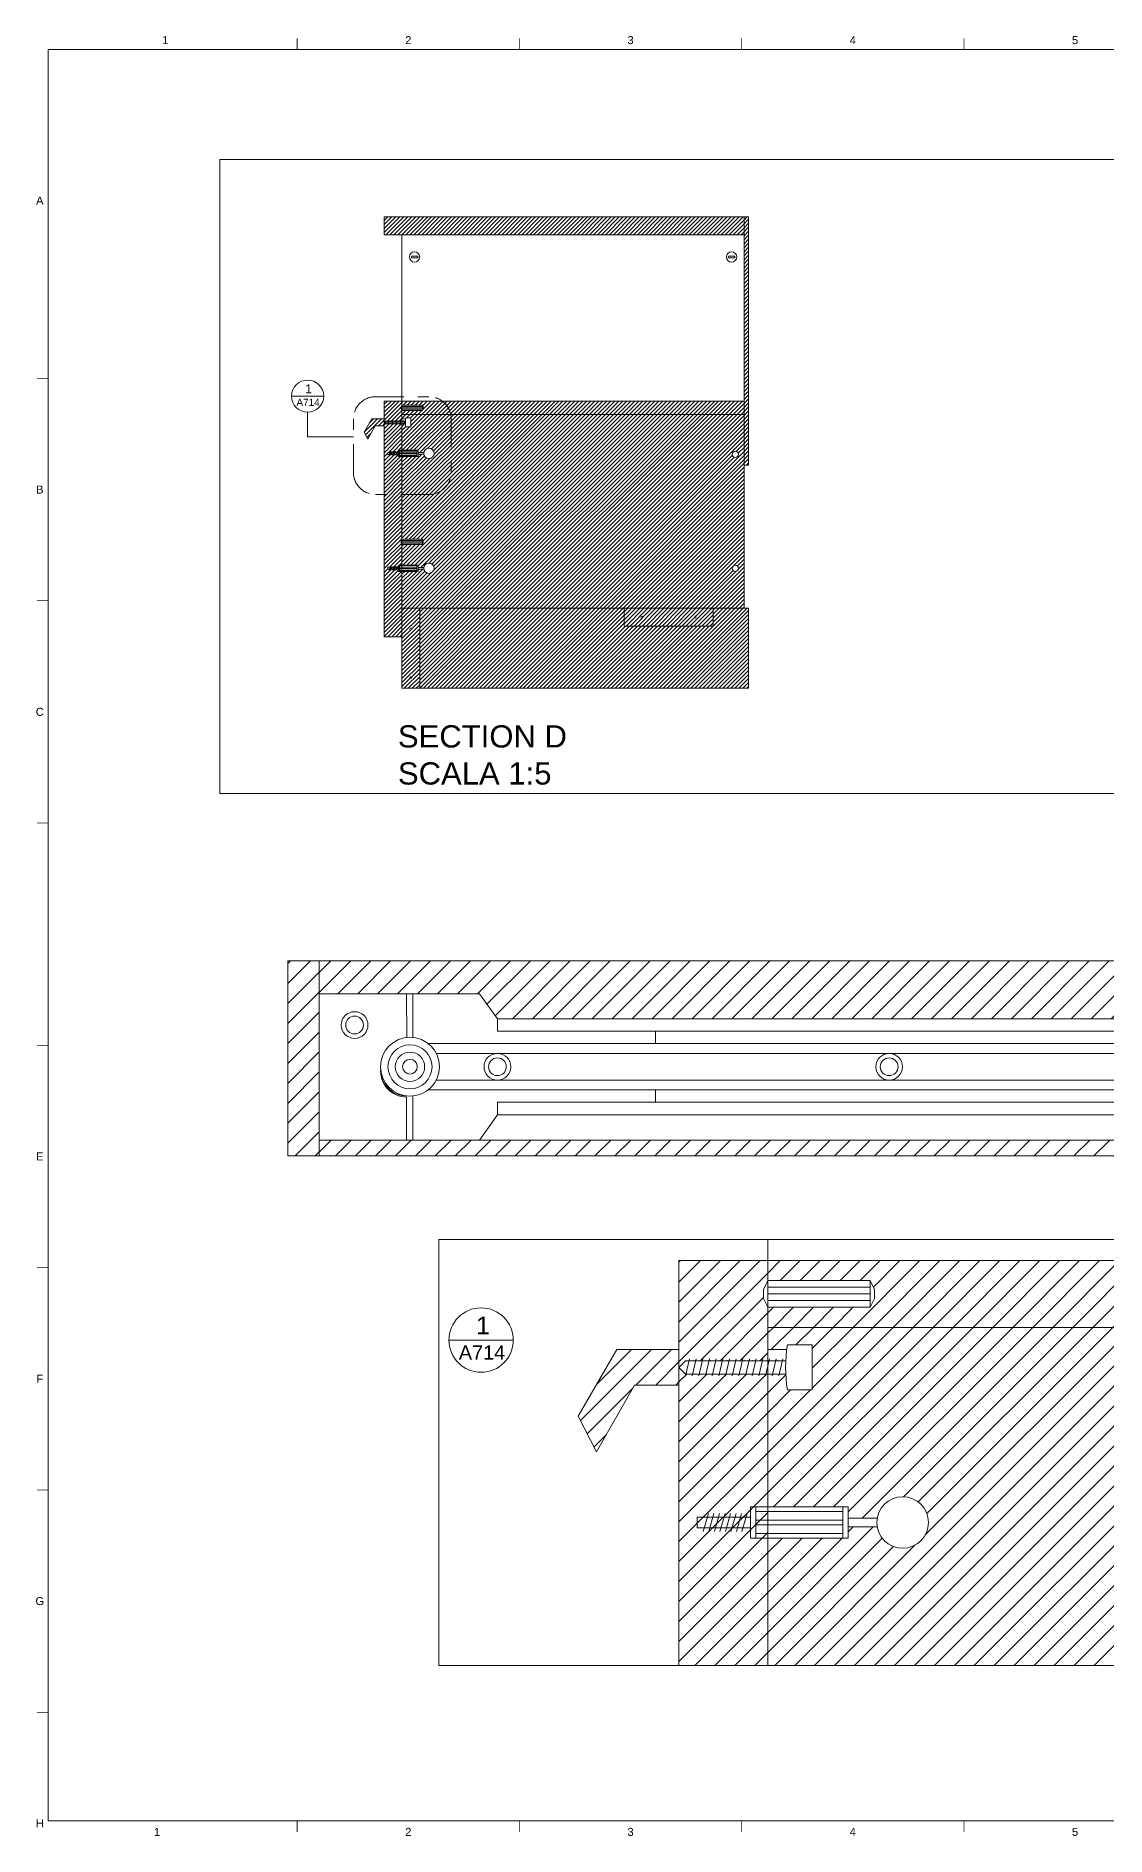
# Paper-space layout 'A714' of a CAD drawing. Header units: centimetres, sheet in millimetres. Extents: x 13 to 579, y 4 to 408.
# Drawn here: x 13 to 253.8, y 3.7 to 408.5 of the extents above; entities that cross this region are included whole.
import ezdxf
from ezdxf.enums import TextEntityAlignment as Align
from ezdxf.xclip import XClip

# ---------------------------------------------------------------- set-up
doc = ezdxf.new("R2010")
doc.units = ezdxf.units.CM
doc.header["$XCLIPFRAME"] = 2
doc.linetypes.add('DASHED', pattern=[19.05, 12.7, -6.35])
for name, color, linetype, lineweight in [('A-ANNO-SYMB', 3, 'Continuous', 18), ('A-ELEV-MBE', 8, 'Continuous', 9), ('A-FURN', 8, 'Continuous', 18), ('A-SECT-MCUT1', 7, 'Continuous', 13), ('G-ANNO-TEXT', 3, 'Continuous', 18), ('G-ANNO-TTLB', 3, 'Continuous', 18)]:
    doc.layers.add(name, color=color, linetype=linetype, lineweight=lineweight)
doc.layers.add('G-ANNO-NPLT', color=2, linetype='Continuous', lineweight=18, plot=False)
doc.styles.add('ARIAL', font='arial.ttf')
doc.styles.get("Standard").update_dxf_attribs({"font": ''})
doc.styles.get('Standard').set_extended_font_data('@Microsoft YaHei')
pattern_1 = [(45, (-223.81506, 687.6002), (-0.4490128, 0.4490128), [])]
pattern_2 = [(45, (-26.95455, 174.87735), (-0.4490128, 0.4490128), [])]
pattern_3 = [(45, (3493.503, -1023.683), (-2.245064, 2.245064), [])]
pattern_4 = [(45, (4357.8738, -1061.7606), (-2.245064, 2.245064), [])]
pattern_5 = [(45, (5262.159, -1071.4377), (-2.245064, 2.245064), [])]

# ---------------------------------------------------------------- blocks, each defined once
blk = doc.blocks.new('DETAGLI')
at = {"layer": 'A-ANNO-SYMB', "linetype": 'Continuous'}
blk.add_line((486.66, 356.17), (504.76, 356.17), dxfattribs=at)
blk.add_circle((495.71, 356.17), 9.05, dxfattribs=at)
for tag, p in [('TAVOLA', (495.71, 362.76)), ('SEZIONE', (495.71, 354.67))]:
    blk.add_attdef(tag, text='', height=5, dxfattribs=at).set_placement(p, align=Align.TOP_CENTER)
blk = doc.blocks.new('666666666666')
at = {"layer": 'A-SECT-MCUT1'}
for p, q in [((6179.45, 260.09), (6175.44, 254.49)), ((6179.45, 260.09), (6215.51, 260.09)), ((6194.47, 250.27), (6194.47, 260.09)), ((6195.83, 250.25), (6195.86, 260.09)), ((6215.51, 260.09), (6215.51, 227.2)), ((5830.51, 249.09), (5830.51, 254.49)), ((6140.44, 254.49), (5830.51, 254.49)), ((5830.51, 251.69), (6140.44, 251.69)), ((6139.84, 251.69), (6139.84, 248.89)), ((6140.44, 254.49), (6175.44, 254.49)), ((6140.44, 251.69), (6175.44, 251.69)), ((6175.44, 251.69), (6175.44, 254.49)), ((5830.51, 249.49), (5830.51, 232.89)), ((6139.84, 248.89), (5830.51, 248.89)), ((6139.84, 248.89), (6191.02, 248.89)), ((6139.84, 246.69), (5830.51, 246.69)), ((6139.84, 246.69), (6189.21, 246.69)), ((6139.84, 240.69), (5830.51, 240.69)), ((6139.84, 240.69), (6189.21, 240.69)), ((6139.84, 238.49), (5830.51, 238.49)), ((5830.51, 235.69), (6140.44, 235.69)), ((6139.84, 238.49), (6139.84, 235.69)), ((6139.84, 238.49), (6191.02, 238.49)), ((6140.44, 235.69), (6175.44, 235.69)), ((6175.44, 235.69), (6175.44, 232.89)), ((6194.47, 237.11), (6194.47, 227.2)), ((6195.86, 236.87), (6195.86, 227.2)), ((5830.51, 232.89), (6140.44, 232.89)), ((6175.44, 232.89), (6140.44, 232.89)), ((6179.45, 227.2), (6175.44, 232.89)), ((6179.45, 227.2), (6215.51, 227.2))]:
    blk.add_line(p, q, dxfattribs=at)
for centre, radius in [((6207.56, 253.07), 3), ((6207.56, 253.07), 2), ((6195.1, 243.69), 6.61), ((6195.1, 243.69), 4.96), ((6195.1, 243.69), 3.3), ((5850.92, 243.69), 3), ((5850.92, 243.69), 2), ((5925.27, 243.69), 3), ((5925.27, 243.69), 2), ((6087.3, 243.69), 3), ((6087.3, 243.69), 2), ((6175.44, 243.69), 3), ((6175.44, 243.69), 2), ((6195.1, 243.69), 1.65)]:
    blk.add_circle(centre, radius, dxfattribs=at)
for centre, start, end in [((6195.86, 242.96), 269.3505, 3.4179), ((6195.88, 242.71), 269.8155, 5.8237)]:
    blk.add_arc(centre, 5.84, start, end, dxfattribs=at)
blk = doc.blocks.new('666666666666666666666666666666666666666666')
at = {"layer": 'A-ELEV-MBE'}
h = blk.add_hatch(dxfattribs=at)
h.set_pattern_fill('ANSI31', color=256)
h.set_pattern_definition(pattern_4)
h.paths.add_polyline_path([(7574.19, -1783.75), (7169.19, -1783.75), (7169.19, -1803.75), (7574.19, -1803.75)])
h = blk.add_hatch(dxfattribs=at)
h.set_pattern_fill('ANSI31', color=256)
h.set_pattern_definition(pattern_4)
h.paths.add_polyline_path([(7579.19, -1783.75), (7574.19, -1783.75), (7574.19, -2062.75), (7579.19, -2062.75)])
h = blk.add_hatch(dxfattribs=at)
h.set_pattern_fill('ANSI31', color=256)
h.set_pattern_definition(pattern_3)
h.paths.add_polyline_path([(7189.19, -1990.75), (7189.19, -2190.87), (7225.25, -2190.87), (7229.25, -2196.47), (7264.25, -2196.47), (7574.19, -2196.47), (7574.19, -1803.75), (7189.19, -1803.75)])
h.paths.add_polyline_path([(7197.59, -1828.77, -1), (7209.19, -1828.77, -1)], flags=16)
h.paths.add_polyline_path([(7206.99, -1829.55), (7199.79, -1829.55, -0.090986), (7199.79, -1827.95), (7206.99, -1827.95, -0.096555)], flags=0)
h.paths.add_polyline_path([(7554.19, -1828.77, -1), (7565.79, -1828.77, -1)], flags=16)
h.paths.add_polyline_path([(7556.39, -1829.55, -0.096555), (7556.39, -1827.95), (7563.59, -1827.95, -0.090986), (7563.59, -1829.55)], flags=0)
h = blk.add_hatch(dxfattribs=at)
h.set_pattern_fill('ANSI31', color=256)
h.set_pattern_definition(pattern_4)
h.paths.add_polyline_path([(7189.19, -1990.75), (7169.19, -1990.75), (7169.19, -2010.75), (7169.19, -2255.75), (7189.19, -2255.75)])
h = blk.add_hatch(dxfattribs=at)
h.set_pattern_fill('ANSI31', color=256)
h.set_pattern_definition(pattern_3)
h.paths.add_polyline_path([(7189.19, -2223.75), (7189.19, -2313.75), (7579.19, -2313.75), (7579.19, -2223.75)])
for p, q in [((7579.19, -1783.75), (7169.19, -1783.75)), ((7169.19, -1783.75), (7169.19, -1803.75)), ((7574.19, -1783.75), (7574.19, -2223.75)), ((7579.19, -2062.75), (7579.19, -1783.75)), ((7169.19, -1803.75), (7574.19, -1803.75)), ((7189.19, -1803.75), (7189.19, -1990.75)), ((7169.19, -1990.75), (7169.19, -2255.75)), ((7169.19, -1990.75), (7169.19, -2010.75)), ((7189.19, -2313.75), (7189.19, -1990.75)), ((7574.19, -1990.75), (7574.19, -2005.75)), ((7574.19, -2005.75), (7574.19, -2006.87)), ((7579.19, -2062.75), (7574.19, -2062.75)), ((7189.19, -2223.75), (7579.19, -2223.75)), ((7579.19, -2313.75), (7579.19, -2223.75)), ((7169.19, -2255.75), (7189.19, -2255.75)), ((7189.19, -2313.75), (7579.19, -2313.75))]:
    blk.add_line(p, q, dxfattribs=at)
at = {"layer": 'A-SECT-MCUT1'}
for p, q in [((7206.99, -1827.95), (7199.79, -1827.95)), ((7199.79, -1829.55), (7206.99, -1829.55)), ((7556.39, -1827.95), (7563.59, -1827.95)), ((7563.59, -1829.55), (7556.39, -1829.55))]:
    blk.add_line(p, q, dxfattribs=at)
for centre, radius in [((7203.39, -1828.77), 5.8), ((7559.99, -1828.77), 5.8), ((7204.39, -2008.37), 1.5), ((7558.99, -2008.37), 1.5), ((7458.83, -2233.75), 1.15), ((7518.83, -2233.75), 1), ((7198.83, -2247.23), 1.15), ((7198.83, -2301.75), 1)]:
    blk.add_circle(centre, radius, dxfattribs=at)
for centre, radius, start, end in [((7204.15, -1828.75), 4.43, 169.6024, 190.3976), ((7202.88, -1828.75), 4.18, 348.9698, 11.0302), ((7560.49, -1828.75), 4.18, 168.9698, 191.0302), ((7559.23, -1828.75), 4.43, 349.6024, 10.3976)]:
    blk.add_arc(centre, radius, start, end, dxfattribs=at)
at = {"layer": 'A-FURN', "xscale": -1}
blk.add_blockref('666666666666', (13404.7, -2450.95), dxfattribs=at)
blk = doc.blocks.new('666666666666666666666666666666666666666666666666666666')
at = {"layer": 'A-ELEV-MBE'}
h = blk.add_hatch(dxfattribs=at)
h.set_pattern_fill('ANSI31', color=256)
h.set_pattern_definition(pattern_5)
h.paths.add_polyline_path([(6838.1, -2670.47), (6838.1, -2690.47), (6864.6, -2690.45), (6868.8, -2690.45), (6898.1, -2690.45), (7207.1, -2690.47), (7230.4, -2690.47), (7243.1, -2690.47), (7243.1, -2670.47)])
h = blk.add_hatch(dxfattribs=at)
h.set_pattern_fill('ANSI31', color=256)
h.set_pattern_definition(pattern_5)
h.paths.add_polyline_path([(7248.1, -2670.47), (7243.1, -2670.47), (7243.1, -2690.47), (7243.1, -2949.47), (7248.1, -2949.47)])
h = blk.add_hatch(dxfattribs=at)
h.set_pattern_fill('ANSI31', color=256)
h.set_pattern_definition(pattern_5)
h.paths.add_polyline_path([(6857.1, -2885.97), (6857.1, -2883.97), (6858.1, -2881.97), (6858.1, -2877.47), (6838.1, -2877.47), (6838.1, -2897.47), (6838.1, -2901.47), (6839.6, -2900), (6858.1, -2900), (6858.1, -2887.97)])
h = blk.add_hatch(dxfattribs=at)
h.set_pattern_fill('ANSI31', color=256)
h.set_pattern_definition(pattern_5)
h.paths.add_polyline_path([(6858.1, -2877.47), (6858.1, -2881.97), (6881.1, -2881.97), (6882.1, -2883.97), (6882.1, -2885.97), (6881.1, -2887.97), (6858.1, -2887.97), (6858.1, -2892.47), (7243.1, -2892.47), (7243.1, -2877.47)])
h = blk.add_hatch(dxfattribs=at)
h.set_pattern_fill('ANSI31', color=256)
h.set_pattern_definition(pattern_5)
h.paths.add_polyline_path([(7243.1, -2892.47), (6858.1, -2892.47), (6858.1, -2897.47), (6862.35, -2897.47, -0.008178), (6862.5, -2896.43), (6868.1, -2896.41), (6868.1, -2906.56), (6862.5, -2906.56, -0.027922), (6862.13, -2903), (6858.1, -2903), (6858.1, -2932.86), (6876.2, -2932.86), (6876.2, -2935.36), (6882.7, -2935.36, -0.916908), (6894.22, -2936.36, -0.916908), (6882.7, -2937.36), (6876.2, -2937.36), (6876.2, -2939.86), (6858.1, -2939.86), (6858.1, -3032.75), (6881.1, -3032.75), (6882.1, -3034.75), (6882.1, -3036.75), (6881.1, -3038.75), (6858.1, -3038.75), (6858.1, -3061.97), (6876.2, -3061.97), (6876.2, -3064.47), (6882.7, -3064.47, -0.916908), (6894.22, -3065.47, -0.916908), (6882.7, -3066.47), (6876.2, -3066.47), (6876.2, -3068.97), (6858.1, -3068.97), (6858.1, -3110.47), (7243.1, -3110.47)])
h.paths.add_polyline_path([(7236.6, -3065.47, -1), (7229.6, -3065.47, -1)], flags=16)
h.paths.add_polyline_path([(7229.6, -2937.43, -1), (7236.6, -2937.43, -1)], flags=16)
h = blk.add_hatch(dxfattribs=at)
h.set_pattern_fill('ANSI31', color=256)
h.set_pattern_definition(pattern_5)
h.paths.add_polyline_path([(6838.1, -2897.47), (6824.1, -2897.47), (6815.44, -2912.47), (6819.57, -2920.47), (6828.1, -2905.47), (6838.1, -2905.47)])
h = blk.add_hatch(dxfattribs=at)
h.set_pattern_fill('ANSI31', color=256)
h.set_pattern_definition(pattern_5)
h.paths.add_polyline_path([(6858.1, -2903), (6839.66, -2903), (6839.65, -2903.05), (6838.1, -2901.47), (6838.1, -2905.47), (6838.1, -3142.47), (6858.1, -3142.47), (6858.1, -3038.75), (6857.1, -3036.75), (6857.1, -3034.75), (6858.1, -3032.75)])
h = blk.add_hatch(dxfattribs=at)
h.set_pattern_fill('ANSI31', color=256)
h.set_pattern_definition(pattern_5)
h.paths.add_polyline_path([(6878.1, -3110.47), (6858.1, -3110.47), (6858.1, -3200.47), (6878.1, -3200.47)])
h = blk.add_hatch(dxfattribs=at)
h.set_pattern_fill('ANSI31', color=256)
h.set_pattern_definition(pattern_5)
h.paths.add_polyline_path([(6878.1, -3110.47), (6878.1, -3200.47), (7248.1, -3200.47), (7248.1, -3110.47), (7208.1, -3110.47), (7208.1, -3130.47), (7108.1, -3130.47), (7108.1, -3110.47)])
h = blk.add_hatch(dxfattribs=at)
h.set_pattern_fill('ANSI31', color=256)
h.set_pattern_definition(pattern_5)
h.paths.add_polyline_path([(7108.1, -3110.47), (7108.1, -3130.47), (7208.1, -3130.47), (7208.1, -3110.47)])
for p, q in [((7248.1, -2670.47), (6838.1, -2670.47)), ((6838.1, -2670.47), (6838.1, -2690.47)), ((7243.1, -2670.47), (7243.1, -3110.47)), ((7248.1, -2949.47), (7248.1, -2670.47)), ((6838.1, -2690.47), (6864.6, -2690.45)), ((6858.1, -2690.47), (6858.1, -2877.47)), ((6864.6, -2690.45), (6868.8, -2690.45)), ((6868.8, -2690.45), (6898.1, -2690.45)), ((7207.1, -2690.47), (6898.1, -2690.45)), ((7230.4, -2690.47), (7207.1, -2690.47)), ((7243.1, -2690.47), (7230.4, -2690.47)), ((7243.1, -2690.47), (7241.6, -2690.47)), ((6838.1, -2877.47), (6838.1, -3142.47)), ((6838.1, -2877.47), (6838.1, -2897.47)), ((6838.1, -2877.47), (7243.1, -2877.47)), ((6858.1, -3200.47), (6858.1, -2877.47)), ((6858.1, -2892.47), (7243.1, -2892.47)), ((6824.1, -2897.47), (6815.44, -2912.47)), ((6838.1, -2897.47), (6824.1, -2897.47)), ((6858.1, -2897.47), (6862.35, -2897.47)), ((6828.1, -2905.47), (6819.57, -2920.47)), ((6838.1, -2905.47), (6828.1, -2905.47)), ((6815.44, -2912.47), (6819.57, -2920.47)), ((6882.62, -2936.36), (6882.62, -2936.36)), ((7248.1, -2949.47), (7243.1, -2949.47)), ((6882.62, -3065.47), (6882.62, -3065.47)), ((6858.1, -3110.47), (7248.1, -3110.47)), ((6878.1, -3110.47), (6878.1, -3200.47)), ((7108.1, -3130.47), (7108.1, -3110.47)), ((7208.1, -3110.47), (7208.1, -3130.47)), ((7248.1, -3110.47), (7228.1, -3110.47)), ((7248.1, -3200.47), (7248.1, -3110.47)), ((7208.1, -3130.47), (7108.1, -3130.47)), ((6838.1, -3142.47), (6858.1, -3142.47)), ((6858.1, -3187.47), (6858.1, -3188.47)), ((6858.1, -3200.47), (7248.1, -3200.47))]:
    blk.add_line(p, q, dxfattribs=at)
at = {"layer": 'A-SECT-MCUT1'}
for p, q in [((6875.9, -2714.68), (6868.7, -2714.68)), ((6868.7, -2716.28), (6875.9, -2716.28)), ((7225.3, -2714.68), (7232.5, -2714.68)), ((7232.5, -2716.28), (7225.3, -2716.28)), ((6858.1, -2881.97), (6857.1, -2883.97)), ((6858.1, -2881.97), (6881.1, -2881.97)), ((6858.1, -2883.47), (6858.1, -2881.97)), ((6881.1, -2881.97), (6882.1, -2883.97)), ((6881.1, -2887.97), (6881.1, -2881.97)), ((6857.1, -2883.97), (6857.1, -2885.97)), ((6857.1, -2885.97), (6858.1, -2887.97)), ((6858.1, -2884.97), (6858.1, -2883.47)), ((6858.1, -2883.47), (6881.1, -2883.47)), ((6858.1, -2886.47), (6858.1, -2884.97)), ((6858.1, -2884.97), (6881.1, -2884.97)), ((6881.1, -2887.97), (6882.1, -2885.97)), ((6882.1, -2885.97), (6882.1, -2883.97)), ((6858.1, -2886.47), (6881.1, -2886.47)), ((6858.1, -2887.97), (6858.1, -2886.47)), ((6858.1, -2887.97), (6881.1, -2887.97)), ((6868.1, -2896.41), (6862.5, -2896.43)), ((6868.1, -2906.56), (6868.1, -2896.41)), ((6838.1, -2901.47), (6839.6, -2900)), ((6839.6, -2903), (6838.1, -2901.47)), ((6840.48, -2899.59), (6839.57, -2903.37)), ((6862.13, -2900), (6839.6, -2900)), ((6841.98, -2899.59), (6841.07, -2903.37)), ((6843.48, -2899.59), (6842.57, -2903.37)), ((6844.98, -2899.59), (6844.07, -2903.37)), ((6846.48, -2899.59), (6845.57, -2903.37)), ((6847.98, -2899.59), (6847.07, -2903.37)), ((6849.48, -2899.59), (6848.57, -2903.37)), ((6850.98, -2899.59), (6850.07, -2903.37)), ((6852.48, -2899.59), (6851.57, -2903.37)), ((6853.98, -2899.59), (6853.07, -2903.37)), ((6855.48, -2899.59), (6854.57, -2903.37)), ((6856.98, -2899.59), (6856.07, -2903.37)), ((6858.48, -2899.59), (6857.57, -2903.37)), ((6859.98, -2899.59), (6859.07, -2903.37)), ((6861.48, -2899.59), (6860.57, -2903.37)), ((6862.13, -2903), (6839.6, -2903)), ((6868.1, -2906.56), (6862.5, -2906.56)), ((6843.58, -2938.36), (6844.74, -2934.36)), ((6844.82, -2938.36), (6845.98, -2934.36)), ((6846.06, -2938.36), (6847.22, -2934.36)), ((6847.31, -2938.36), (6848.47, -2934.36)), ((6848.55, -2938.36), (6849.71, -2934.36)), ((6849.79, -2938.36), (6850.96, -2934.36)), ((6851.04, -2938.36), (6852.2, -2934.36)), ((6852.28, -2938.36), (6853.44, -2934.36)), ((6854.2, -2932.86), (6854.2, -2939.86)), ((6854.2, -2932.86), (6855.4, -2932.86)), ((6876.2, -2932.86), (6854.2, -2932.86)), ((6855.4, -2932.86), (6855.4, -2939.86)), ((6875, -2933.86), (6855.4, -2933.86)), ((6876.2, -2932.86), (6875, -2932.86)), ((6875, -2932.86), (6875, -2939.86)), ((6876.2, -2932.86), (6876.2, -2939.86)), ((6842.2, -2935.19), (6842.2, -2937.53)), ((6855.4, -2935.86), (6875, -2935.86)), ((6855.4, -2936.86), (6875, -2936.86)), ((6875, -2938.86), (6855.4, -2938.86)), ((6882.7, -2935.36), (6876.2, -2935.36)), ((6882.7, -2937.36), (6876.2, -2937.36)), ((6876.2, -2939.86), (6854.2, -2939.86)), ((6858.1, -3032.75), (6857.1, -3034.75)), ((6857.1, -3034.75), (6857.1, -3036.75)), ((6858.1, -3032.75), (6881.1, -3032.75)), ((6858.1, -3034.25), (6858.1, -3032.75)), ((6858.1, -3035.75), (6858.1, -3034.25)), ((6858.1, -3034.25), (6881.1, -3034.25)), ((6858.1, -3037.25), (6858.1, -3035.75)), ((6858.1, -3035.75), (6881.1, -3035.75)), ((6881.1, -3032.75), (6882.1, -3034.75)), ((6881.1, -3038.75), (6881.1, -3032.75)), ((6882.1, -3036.75), (6882.1, -3034.75)), ((6857.1, -3036.75), (6858.1, -3038.75)), ((6858.1, -3037.25), (6881.1, -3037.25)), ((6858.1, -3038.75), (6858.1, -3037.25)), ((6858.1, -3038.75), (6881.1, -3038.75)), ((6881.1, -3038.75), (6882.1, -3036.75)), ((6842.2, -3064.3), (6842.2, -3066.64)), ((6843.58, -3067.47), (6844.74, -3063.47)), ((6844.82, -3067.47), (6845.98, -3063.47)), ((6846.06, -3067.47), (6847.22, -3063.47)), ((6847.31, -3067.47), (6848.47, -3063.47)), ((6848.55, -3067.47), (6849.71, -3063.47)), ((6849.79, -3067.47), (6850.96, -3063.47)), ((6851.04, -3067.47), (6852.2, -3063.47)), ((6852.28, -3067.47), (6853.44, -3063.47)), ((6854.2, -3061.97), (6854.2, -3068.97)), ((6854.2, -3061.97), (6855.4, -3061.97)), ((6876.2, -3061.97), (6854.2, -3061.97)), ((6855.4, -3061.97), (6855.4, -3068.97)), ((6875, -3062.97), (6855.4, -3062.97)), ((6876.2, -3061.97), (6875, -3061.97)), ((6875, -3061.97), (6875, -3068.97)), ((6876.2, -3061.97), (6876.2, -3068.97)), ((6882.7, -3064.47), (6876.2, -3064.47)), ((6855.4, -3064.97), (6875, -3064.97)), ((6855.4, -3065.97), (6875, -3065.97)), ((6875, -3067.97), (6855.4, -3067.97)), ((6882.7, -3066.47), (6876.2, -3066.47)), ((6876.2, -3068.97), (6854.2, -3068.97)), ((7208.1, -3110.47), (7208.1, -3110.47))]:
    blk.add_line(p, q, dxfattribs=at)
for points in [[(6854.2, -2935.19), (6842.2, -2935.19)], [(6842.2, -2937.53), (6854.2, -2937.53)], [(6854.2, -3064.3), (6842.2, -3064.3)], [(6842.2, -3066.64), (6854.2, -3066.64)]]:
    blk.add_lwpolyline(points, dxfattribs=at)
for centre, radius in [((6872.3, -2715.5), 5.8), ((7228.9, -2715.5), 5.8), ((6888.42, -2936.36), 5.8), ((7233.1, -2937.43), 3.5), ((6888.42, -3065.47), 5.8), ((7233.1, -3065.47), 3.5), ((7128.1, -3120.47), 1.15), ((7188.1, -3120.47), 1), ((6868.1, -3133.95), 1.15), ((6868.1, -3188.47), 1)]:
    blk.add_circle(centre, radius, dxfattribs=at)
for centre, radius, start, end in [((6873.06, -2715.48), 4.43, 169.6024, 190.3976), ((6871.8, -2715.48), 4.18, 348.9698, 11.0302), ((7229.4, -2715.48), 4.18, 168.9698, 191.0302), ((6894.19, -2901.5), 32.09, 170.925, 189.0786)]:
    blk.add_arc(centre, radius, start, end, dxfattribs=at)
for p in [(6841.48, -2900), (6843.36, -2900), (6845.23, -2900), (6847.11, -2900), (6848.99, -2900), (6850.87, -2900), (6852.74, -2900), (6854.62, -2900), (6856.5, -2900), (6858.38, -2900), (6860.26, -2900)]:
    blk.add_point(p, dxfattribs=at)

psp = doc.layouts.new('A714')

# ---------------------------------------------------------------- hatches: boundary and pattern name
at = {"layer": 'A-ELEV-MBE'}
h = psp.add_hatch(dxfattribs=at)
h.set_pattern_fill('ANSI31', color=256, scale=0.2)
h.set_pattern_definition(pattern_1)
h.paths.add_polyline_path([(91.37, 367.79), (91.37, 363.79), (96.67, 363.8), (97.51, 363.8), (103.37, 363.8), (165.17, 363.79), (169.83, 363.79), (172.37, 363.79), (172.37, 367.79)])
h = psp.add_hatch(dxfattribs=at)
h.set_pattern_fill('ANSI31', color=256, scale=0.2)
h.set_pattern_definition(pattern_1)
h.paths.add_polyline_path([(173.37, 367.79), (172.37, 367.79), (172.37, 363.79), (172.37, 311.99), (173.37, 311.99)])
h = psp.add_hatch(dxfattribs=at)
h.set_pattern_fill('ANSI31', color=256, scale=0.2)
h.set_pattern_definition(pattern_1)
h.paths.add_polyline_path([(95.17, 324.69), (95.17, 325.09), (95.37, 325.49), (95.37, 326.39), (91.37, 326.39), (91.37, 322.39), (91.37, 321.59), (91.67, 321.89), (95.37, 321.89), (95.37, 324.29)])
h = psp.add_hatch(dxfattribs=at)
h.set_pattern_fill('ANSI31', color=256, scale=0.2)
h.set_pattern_definition(pattern_1)
h.paths.add_polyline_path([(95.37, 326.39), (95.37, 325.49), (99.97, 325.49), (100.17, 325.09), (100.17, 324.69), (99.97, 324.29), (95.37, 324.29), (95.37, 323.39), (172.37, 323.39), (172.37, 326.39)])
h = psp.add_hatch(dxfattribs=at)
h.set_pattern_fill('ANSI31', color=256, scale=0.2)
h.set_pattern_definition(pattern_1)
h.paths.add_polyline_path([(91.37, 322.39), (88.57, 322.39), (86.84, 319.39), (87.67, 317.79), (89.37, 320.79), (91.37, 320.79)])
h = psp.add_hatch(dxfattribs=at)
h.set_pattern_fill('ANSI31', color=256, scale=0.2)
h.set_pattern_definition(pattern_2)
h.paths.add_polyline_path([(95.37, 288.09), (94.59, 288.09), (94.59, 288.56), (92.19, 288.56), (92.19, 289.03), (94.59, 289.03), (94.59, 289.49), (95.37, 289.49), (95.37, 294.14), (95.17, 294.54), (95.17, 294.94), (95.37, 295.34), (95.37, 313.92), (94.59, 313.92), (94.59, 314.38), (92.19, 314.38), (92.19, 314.85), (94.59, 314.85), (94.59, 315.32), (95.37, 315.32), (95.37, 321.29), (91.69, 321.29), (91.68, 321.28), (91.37, 321.59), (91.37, 273.39), (95.37, 273.39)])
h = psp.add_hatch(dxfattribs=at)
h.set_pattern_fill('ANSI31', color=256, scale=0.2)
h.set_pattern_definition(pattern_1)
h.paths.add_polyline_path([(172.37, 323.39), (95.37, 323.39), (95.37, 322.39), (96.22, 322.39, -0.008178), (96.25, 322.6), (97.37, 322.61), (97.37, 320.58), (96.25, 320.58, -0.027922), (96.18, 321.29), (95.37, 321.29), (95.37, 315.32), (98.99, 315.32), (98.99, 314.82), (100.29, 314.82, -0.916908), (102.6, 314.62, -0.916908), (100.29, 314.42), (98.99, 314.42), (98.99, 313.92), (95.37, 313.92), (95.37, 295.34), (99.97, 295.34), (100.17, 294.94), (100.17, 294.54), (99.97, 294.14), (95.37, 294.14), (95.37, 289.49), (98.99, 289.49), (98.99, 288.99), (100.29, 288.99, -0.916908), (102.6, 288.79, -0.916908), (100.29, 288.59), (98.99, 288.59), (98.99, 288.09), (95.37, 288.09), (95.37, 279.79), (172.37, 279.79)])
h.paths.add_polyline_path([(171.07, 288.79, -1), (169.67, 288.79, -1)], flags=16)
h.paths.add_polyline_path([(169.67, 314.4, -1), (171.07, 314.4, -1)], flags=16)
h = psp.add_hatch(dxfattribs=at)
h.set_pattern_fill('ANSI31', color=256, scale=0.2)
h.set_pattern_definition(pattern_2)
h.paths.add_polyline_path([(95.37, 261.79), (99.37, 261.79), (99.37, 279.79), (95.37, 279.79)])
h.paths.add_polyline_path([(97.14, 275.1, -1), (97.6, 275.1, -1)], flags=16)
h = psp.add_hatch(dxfattribs=at)
h.set_pattern_fill('ANSI31', color=256, scale=0.2)
h.set_pattern_definition(pattern_1)
h.paths.add_polyline_path([(99.37, 279.79), (99.37, 261.79), (173.37, 261.79), (173.37, 279.79), (165.37, 279.79), (165.37, 275.79), (145.37, 275.79), (145.37, 279.79)])
h = psp.add_hatch(dxfattribs=at)
h.set_pattern_fill('ANSI31', color=256, scale=0.2)
h.set_pattern_definition(pattern_2)
h.paths.add_polyline_path([(165.37, 275.79), (165.37, 279.79), (145.37, 279.79), (145.37, 275.79)])

# ---------------------------------------------------------------- linework, layer by layer
at = {"layer": 'A-ANNO-SYMB'}
for p, q in [((74.15, 323.87), (74.15, 318.37)), ((74.15, 318.37), (84.44, 318.37))]:
    psp.add_line(p, q, dxfattribs=at)
at = {"layer": 'A-ANNO-SYMB', "linetype": 'DASHED', "ltscale": 0.5}
psp.add_lwpolyline([(101.44, 305.37), (89.44, 305.37, -0.414214), (84.44, 310.37), (84.44, 322.37, -0.414214), (89.44, 327.37), (101.44, 327.37, -0.414214), (106.44, 322.37), (106.44, 310.37, -0.414214)], format="xyb", close=True, dxfattribs=at)
at = {"layer": 'A-ELEV-MBE'}
for p, q in [((173.37, 367.79), (91.37, 367.79)), ((91.37, 367.79), (91.37, 363.79)), ((172.37, 367.79), (172.37, 279.79)), ((173.37, 311.99), (173.37, 367.79)), ((91.37, 363.79), (96.67, 363.8)), ((95.37, 363.79), (95.37, 326.39)), ((96.67, 363.8), (97.51, 363.8)), ((97.51, 363.8), (103.37, 363.8)), ((165.17, 363.79), (103.37, 363.8)), ((169.83, 363.79), (165.17, 363.79)), ((172.37, 363.79), (169.83, 363.79)), ((172.37, 363.79), (172.07, 363.79)), ((91.37, 326.39), (91.37, 273.39)), ((91.37, 326.39), (91.37, 322.39)), ((91.37, 326.39), (172.37, 326.39)), ((95.37, 261.79), (95.37, 326.39)), ((88.57, 322.39), (86.84, 319.39)), ((89.37, 320.79), (87.67, 317.79)), ((91.37, 322.39), (88.57, 322.39)), ((91.37, 320.79), (89.37, 320.79)), ((95.37, 323.39), (172.37, 323.39)), ((95.37, 322.39), (96.22, 322.39)), ((86.84, 319.39), (87.67, 317.79)), ((100.28, 314.62), (100.28, 314.62)), ((173.37, 311.99), (172.37, 311.99)), ((100.28, 288.79), (100.28, 288.79)), ((95.37, 279.79), (173.37, 279.79)), ((99.37, 279.79), (99.37, 261.79)), ((145.37, 275.79), (145.37, 279.79)), ((165.37, 279.79), (165.37, 275.79)), ((173.37, 279.79), (169.37, 279.79)), ((173.37, 261.79), (173.37, 279.79)), ((165.37, 275.79), (145.37, 275.79)), ((91.37, 273.39), (95.37, 273.39)), ((95.37, 264.39), (95.37, 264.19)), ((95.37, 261.79), (173.37, 261.79))]:
    psp.add_line(p, q, dxfattribs=at)
at = {"layer": 'A-SECT-MCUT1'}
for p, q in [((98.93, 358.95), (97.49, 358.95)), ((97.49, 358.63), (98.93, 358.63)), ((168.81, 358.95), (170.25, 358.95)), ((170.25, 358.63), (168.81, 358.63)), ((95.37, 325.49), (95.17, 325.09)), ((95.17, 325.09), (95.17, 324.69)), ((95.17, 324.69), (95.37, 324.29)), ((95.37, 325.49), (99.97, 325.49)), ((95.37, 325.19), (95.37, 325.49)), ((95.37, 324.89), (95.37, 325.19)), ((95.37, 325.19), (99.97, 325.19)), ((95.37, 324.59), (95.37, 324.89)), ((95.37, 324.89), (99.97, 324.89)), ((95.37, 324.59), (99.97, 324.59)), ((95.37, 324.29), (95.37, 324.59)), ((95.37, 324.29), (99.97, 324.29)), ((99.97, 325.49), (100.17, 325.09)), ((99.97, 324.29), (99.97, 325.49)), ((99.97, 324.29), (100.17, 324.69)), ((100.17, 324.69), (100.17, 325.09)), ((91.37, 321.59), (91.67, 321.89)), ((91.67, 321.29), (91.37, 321.59)), ((91.85, 321.97), (91.67, 321.21)), ((96.18, 321.89), (91.67, 321.89)), ((96.18, 321.29), (91.67, 321.29)), ((92.15, 321.97), (91.97, 321.21)), ((92.45, 321.97), (92.27, 321.21)), ((92.75, 321.97), (92.57, 321.21)), ((93.05, 321.97), (92.87, 321.21)), ((93.35, 321.97), (93.17, 321.21)), ((93.65, 321.97), (93.47, 321.21)), ((93.95, 321.97), (93.77, 321.21)), ((94.25, 321.97), (94.07, 321.21)), ((94.55, 321.97), (94.37, 321.21)), ((94.85, 321.97), (94.67, 321.21)), ((95.15, 321.97), (94.97, 321.21)), ((95.45, 321.97), (95.27, 321.21)), ((95.75, 321.97), (95.57, 321.21)), ((96.05, 321.97), (95.87, 321.21)), ((97.37, 322.61), (96.25, 322.6)), ((97.37, 320.58), (96.25, 320.58)), ((97.37, 320.58), (97.37, 322.61)), ((92.19, 314.85), (92.19, 314.38)), ((92.47, 314.22), (92.7, 315.02)), ((92.72, 314.22), (92.95, 315.02)), ((92.97, 314.22), (93.2, 315.02)), ((93.21, 314.22), (93.45, 315.02)), ((93.46, 314.22), (93.7, 315.02)), ((93.71, 314.22), (93.94, 315.02)), ((93.96, 314.22), (94.19, 315.02)), ((94.21, 314.22), (94.44, 315.02)), ((94.59, 315.32), (94.59, 313.92)), ((94.59, 315.32), (94.83, 315.32)), ((98.99, 315.32), (94.59, 315.32)), ((98.99, 313.92), (94.59, 313.92)), ((94.83, 315.32), (94.83, 313.92)), ((98.75, 315.12), (94.83, 315.12)), ((94.83, 314.72), (98.75, 314.72)), ((94.83, 314.52), (98.75, 314.52)), ((98.75, 314.12), (94.83, 314.12)), ((98.99, 315.32), (98.75, 315.32)), ((98.75, 315.32), (98.75, 313.92)), ((98.99, 315.32), (98.99, 313.92)), ((100.29, 314.82), (98.99, 314.82)), ((100.29, 314.42), (98.99, 314.42)), ((95.37, 295.34), (95.17, 294.94)), ((95.17, 294.94), (95.17, 294.54)), ((95.17, 294.54), (95.37, 294.14)), ((95.37, 295.34), (99.97, 295.34)), ((95.37, 295.04), (95.37, 295.34)), ((95.37, 294.74), (95.37, 295.04)), ((95.37, 295.04), (99.97, 295.04)), ((95.37, 294.44), (95.37, 294.74)), ((95.37, 294.74), (99.97, 294.74)), ((95.37, 294.44), (99.97, 294.44)), ((95.37, 294.14), (95.37, 294.44)), ((95.37, 294.14), (99.97, 294.14)), ((99.97, 295.34), (100.17, 294.94)), ((99.97, 294.14), (99.97, 295.34)), ((99.97, 294.14), (100.17, 294.54)), ((100.17, 294.54), (100.17, 294.94)), ((92.19, 289.03), (92.19, 288.56)), ((92.47, 288.39), (92.7, 289.19)), ((92.72, 288.39), (92.95, 289.19)), ((92.97, 288.39), (93.2, 289.19)), ((93.21, 288.39), (93.45, 289.19)), ((93.46, 288.39), (93.7, 289.19)), ((93.71, 288.39), (93.94, 289.19)), ((93.96, 288.39), (94.19, 289.19)), ((94.21, 288.39), (94.44, 289.19)), ((94.59, 289.49), (94.59, 288.09)), ((94.59, 289.49), (94.83, 289.49)), ((98.99, 289.49), (94.59, 289.49)), ((98.99, 288.09), (94.59, 288.09)), ((94.83, 289.49), (94.83, 288.09)), ((98.75, 289.29), (94.83, 289.29)), ((94.83, 288.89), (98.75, 288.89)), ((94.83, 288.69), (98.75, 288.69)), ((98.75, 288.29), (94.83, 288.29)), ((98.99, 289.49), (98.75, 289.49)), ((98.75, 289.49), (98.75, 288.09)), ((98.99, 289.49), (98.99, 288.09)), ((100.29, 288.99), (98.99, 288.99)), ((100.29, 288.59), (98.99, 288.59)), ((165.37, 279.79), (165.37, 279.79))]:
    psp.add_line(p, q, dxfattribs=at)
for points in [[(94.59, 314.85), (92.19, 314.85)], [(92.19, 314.38), (94.59, 314.38)], [(94.59, 289.03), (92.19, 289.03)], [(92.19, 288.56), (94.59, 288.56)]]:
    psp.add_lwpolyline(points, dxfattribs=at)
for centre, radius in [((98.21, 358.79), 1.16), ((169.53, 358.79), 1.16), ((101.44, 314.62), 1.16), ((170.37, 314.4), 0.7), ((101.44, 288.79), 1.16), ((170.37, 288.79), 0.7), ((97.37, 275.1), 0.23), ((149.37, 277.79), 0.23), ((161.37, 277.79), 0.2), ((97.37, 264.19), 0.2)]:
    psp.add_circle(centre, radius, dxfattribs=at)
for centre, radius, start, end in [((98.37, 358.79), 0.887, 169.6024, 190.3976), ((98.11, 358.79), 0.836, 348.9698, 11.0302), ((169.63, 358.79), 0.836, 168.9698, 191.0302), ((169.12, 358.79), 1.14, 351.963, 8.037), ((102.59, 321.59), 6.42, 170.925, 189.0786)]:
    psp.add_arc(centre, radius, start, end, dxfattribs=at)
for p in [(92.05, 321.89), (92.42, 321.89), (92.8, 321.89), (93.18, 321.89), (93.55, 321.89), (93.93, 321.89), (94.3, 321.89), (94.68, 321.89), (95.05, 321.89), (95.43, 321.89), (95.8, 321.89)]:
    psp.add_point(p, dxfattribs=at)
at = {"layer": 'G-ANNO-NPLT'}
psp.add_lwpolyline([(54.43, 380.71), (507.52, 380.71), (507.52, 238.13), (54.43, 238.13)], close=True, dxfattribs=at)
at = {"layer": 'G-ANNO-TTLB'}
for p, q in [((15.8, 405.49), (15.8, 7.08)), ((573.22, 405.49), (15.8, 405.49)), ((15.8, 7.08), (573.22, 7.08))]:
    psp.add_line(p, q, dxfattribs=at)
at = {"layer": 'G-ANNO-TTLB', "const_width": 0.18, "flags": 128}
for points in [[(71.8, 407.99), (71.8, 405.49)], [(121.8, 407.99), (121.8, 405.49)], [(171.8, 407.99), (171.8, 405.49)], [(221.8, 407.99), (221.8, 405.49)], [(15.8, 331.49), (13.3, 331.49)], [(15.8, 281.49), (13.3, 281.49)], [(15.8, 231.49), (13.3, 231.49)], [(15.8, 181.49), (13.3, 181.49)], [(15.8, 131.49), (13.3, 131.49)], [(15.8, 81.49), (13.3, 81.49)], [(15.8, 31.49), (13.3, 31.49)], [(71.8, 7.08), (71.8, 4.58)], [(121.8, 7.08), (121.8, 4.58)], [(171.8, 7.08), (171.8, 4.58)], [(221.8, 7.08), (221.8, 4.58)]]:
    psp.add_lwpolyline(points, dxfattribs=at)

# ---------------------------------------------------------------- block references
at = {"layer": 'A-ANNO-SYMB'}
ref = psp.add_blockref('DETAGLI', (272.43, 185.02), dxfattribs=dict(at, xscale=-0.4, yscale=0.4, zscale=0.4))
ref.add_attrib('SEZIONE', 'A714', dxfattribs={"linetype": 'Continuous', "height": 1.6, "style": 'ARIAL'}).set_placement((74.25, 326.89), align=Align.TOP_CENTER)
ref.add_attrib('TAVOLA', '1', dxfattribs={"linetype": 'Continuous', "height": 2, "style": 'ARIAL'}).set_placement((74.36, 330.13), align=Align.TOP_CENTER)
ref = psp.add_blockref('666666666666666666666666666666666666666666', (-7112.42, 2383.93), dxfattribs=at)
XClip(ref).set_block_clipping_path([(7182.1245664235, -2227.2918242896), (7616.1545275321, -2183.4575443742)])
ref = psp.add_blockref('666666666666666666666666666666666666666666666666666666', (-6680.41, 3010.53), dxfattribs=at)
XClip(ref).set_block_clipping_path([(6784.1147200915, -2968.5122879724), (7131.4716540282, -2872.7037794288)])
ref = psp.add_blockref('DETAGLI', (509.75, -169.73), dxfattribs=dict(at, xscale=-0.8, yscale=0.8, zscale=0.8))
ref.add_attrib('SEZIONE', 'A714', dxfattribs={"linetype": 'Continuous', "height": 3.2, "style": 'ARIAL'}).set_placement((113.38, 114), align=Align.TOP_CENTER)
ref.add_attrib('TAVOLA', '1', dxfattribs={"linetype": 'Continuous', "height": 4, "style": 'ARIAL'}).set_placement((113.6, 120.48), align=Align.TOP_CENTER)

# ---------------------------------------------------------------- texts
at = {"layer": 'G-ANNO-TEXT', "style": 'ARIAL'}
for s, p in [('1', (42.15, 407.56)), ('2', (96.8, 407.56)), ('3', (146.8, 407.56)), ('4', (196.8, 407.56)), ('5', (246.8, 407.56)), ('A', (13.89, 371.47)), ('B', (13.89, 306.49)), ('C', (13.89, 256.49)), ('E', (13.89, 156.49)), ('F', (13.89, 106.49)), ('G', (13.89, 56.49)), ('H', (13.89, 6.49)), ('1', (40.29, 4.59)), ('2', (96.8, 4.59)), ('3', (146.8, 4.59)), ('4', (196.8, 4.59)), ('5', (246.8, 4.59))]:
    psp.add_text(s, height=1.8, dxfattribs=at).set_placement(p, align=Align.MIDDLE_CENTER)
at = {"layer": 'G-ANNO-TEXT', "insert": (94.46, 253.47), "char_height": 5, "attachment_point": 1}
psp.add_mtext_dynamic_manual_height_columns('{\\fArial|b0|i0|c134|p34;SECTION D \\PSCALA 1:5}', width=76.0455, gutter_width=1, heights=[0], dxfattribs=at)

doc.saveas('drawing.dxf')
